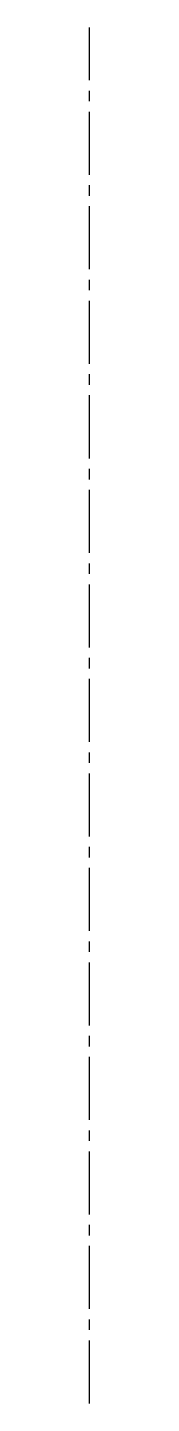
# Model space of a CAD drawing. Header units: metres. Extents: x 0 to 0, y -208 to 208.
import ezdxf

# ---------------------------------------------------------------- set-up
doc = ezdxf.new("R2010")
doc.units = ezdxf.units.M
doc.linetypes.add('AXIS', pattern=[28.575, 19.05, -3.175, 3.175, -3.175])

msp = doc.modelspace()

# ---------------------------------------------------------------- linework, layer by layer
at = {"color": 102, "linetype": 'AXIS'}
msp.add_line((0, -208), (0, 208), dxfattribs=at)

doc.saveas('drawing.dxf')
